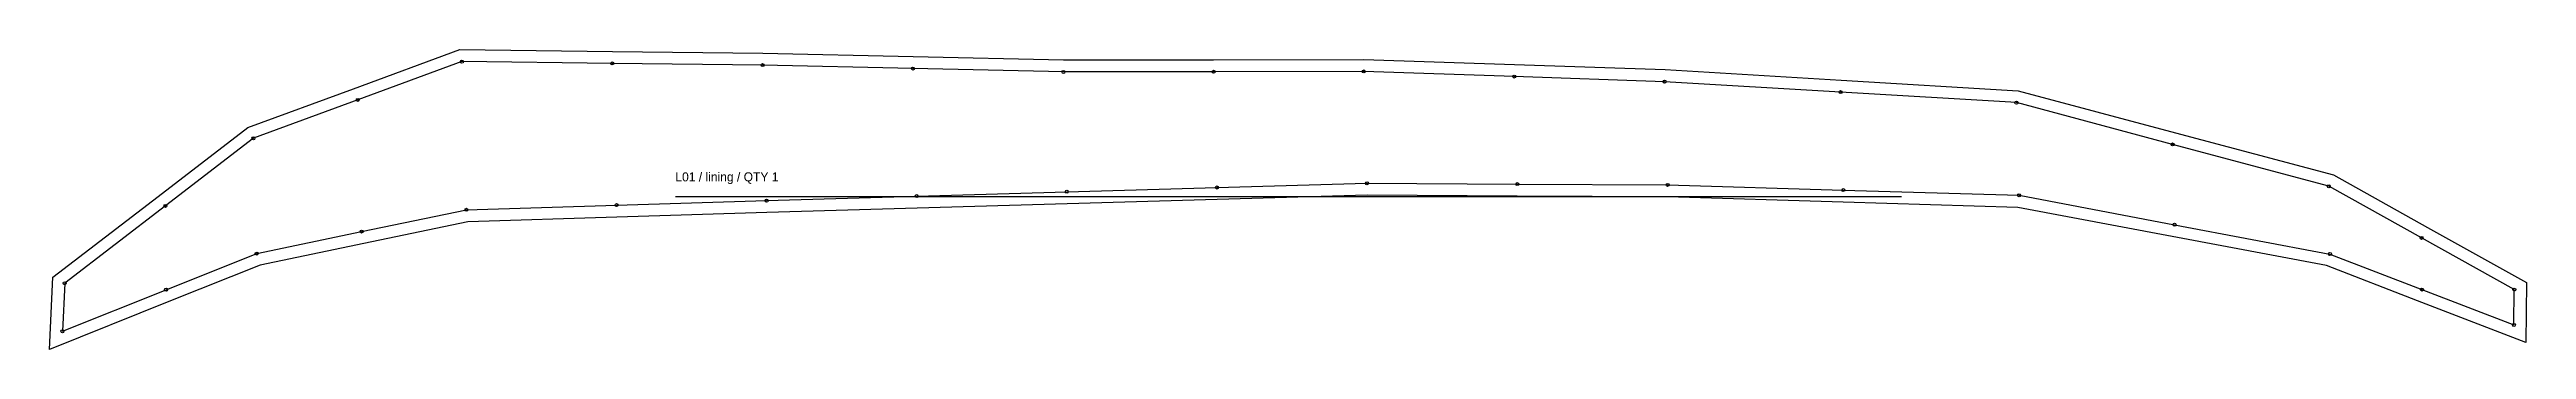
# Model space of a CAD drawing. Header units: millimetres. Extents: x -13 to 2462, y -18 to 281.
import ezdxf

# ---------------------------------------------------------------- set-up
doc = ezdxf.new("R2010")
doc.units = ezdxf.units.MM
for name, color, linetype in [('CUT', 7, 'Continuous'), ('GRAIN', 3, 'Continuous'), ('ID', 7, 'Continuous'), ('NOTCH', 1, 'Continuous'), ('SEW', 5, 'Continuous')]:
    doc.layers.add(name, color=color, linetype=linetype)

msp = doc.modelspace()

# ---------------------------------------------------------------- linework, layer by layer
at = {"layer": 'CUT'}
msp.add_lwpolyline([(-12.9, -18.1), (-9.5, 54.1), (95.6, 134.6), (185.1, 203.3), (290.9, 242.1), (397.1, 281.1), (549.5, 279.3), (699.8, 277.6), (850.1, 274.2), (1000.2, 270.8), (1150.1, 271), (1300.4, 271.3), (1450.9, 266.2), (1601.3, 261.1), (1777.2, 250.7), (1954.1, 240.1), (2111.3, 198.1), (2268.9, 156), (2362.9, 103.7), (2461.8, 48.7), (2461.1, -11.1), (2353.1, 30.5), (2262.2, 65.5), (2108, 94.6), (1953.6, 123.7), (1779, 128.9), (1603.5, 134.1), (1453.5, 134.9), (1303.5, 135.7), (1153.7, 131.5), (1003.8, 127.3), (853.9, 122.9), (703.9, 118.4), (554, 113.9), (405.1, 109.4), (301.3, 87.7), (197.5, 66.1), (107.9, 30.3)], close=True, dxfattribs=at)
at = {"layer": 'GRAIN'}
msp.add_line((612.4, 134.6), (1837.3, 134.6), dxfattribs=at)
at = {"layer": 'NOTCH'}
for centre in [(399.2, 269.1), (549.4, 267.3), (699.5, 265.6), (849.8, 262.2), (1000.1, 258.8), (1150.2, 259), (1300.2, 259.3), (1450.5, 254.2), (1600.8, 249.1), (295.1, 230.9), (1776.5, 238.7), (1952.2, 228.2), (190.9, 192.6), (2108.2, 186.5), (1303.3, 147.7), (102.9, 125.1), (553.7, 125.9), (703.6, 130.4), (853.5, 134.9), (1003.5, 139.3), (1153.4, 143.5), (1453.5, 146.9), (1603.7, 146.1), (1779.3, 140.9), (1954.9, 135.7), (2264.3, 144.7), (298.9, 99.5), (403.7, 121.3), (2110.2, 106.4), (194.1, 77.6), (2265.5, 77.1), (2357, 93.2), (2.3, 48), (103.5, 41.5), (2357.4, 41.7), (2449.7, 41.7), (0, 0), (2449.3, 6.3)]:
    msp.add_circle(centre, 1.5, dxfattribs=at)
at = {"layer": 'SEW'}
msp.add_lwpolyline([(0, 0), (103.5, 41.5), (194.1, 77.6), (298.9, 99.5), (403.7, 121.3), (553.7, 125.9), (703.6, 130.4), (853.5, 134.9), (1003.5, 139.3), (1153.4, 143.5), (1303.3, 147.7), (1453.5, 146.9), (1603.7, 146.1), (1779.3, 140.9), (1954.9, 135.7), (2110.2, 106.4), (2265.5, 77.1), (2357.4, 41.7), (2449.3, 6.3), (2449.7, 41.7), (2357, 93.2), (2264.3, 144.7), (2108.2, 186.5), (1952.2, 228.2), (1776.5, 238.7), (1600.8, 249.1), (1450.5, 254.2), (1300.2, 259.3), (1150.2, 259), (1000.1, 258.8), (849.8, 262.2), (699.5, 265.6), (549.4, 267.3), (399.2, 269.1), (295.1, 230.9), (190.9, 192.6), (102.9, 125.1), (2.3, 48)], close=True, dxfattribs=at)

# ---------------------------------------------------------------- texts
at = {"layer": 'ID'}
msp.add_text('L01 / lining / QTY 1', height=9, dxfattribs=at).set_placement((612.4, 149.6))

doc.saveas('drawing.dxf')
